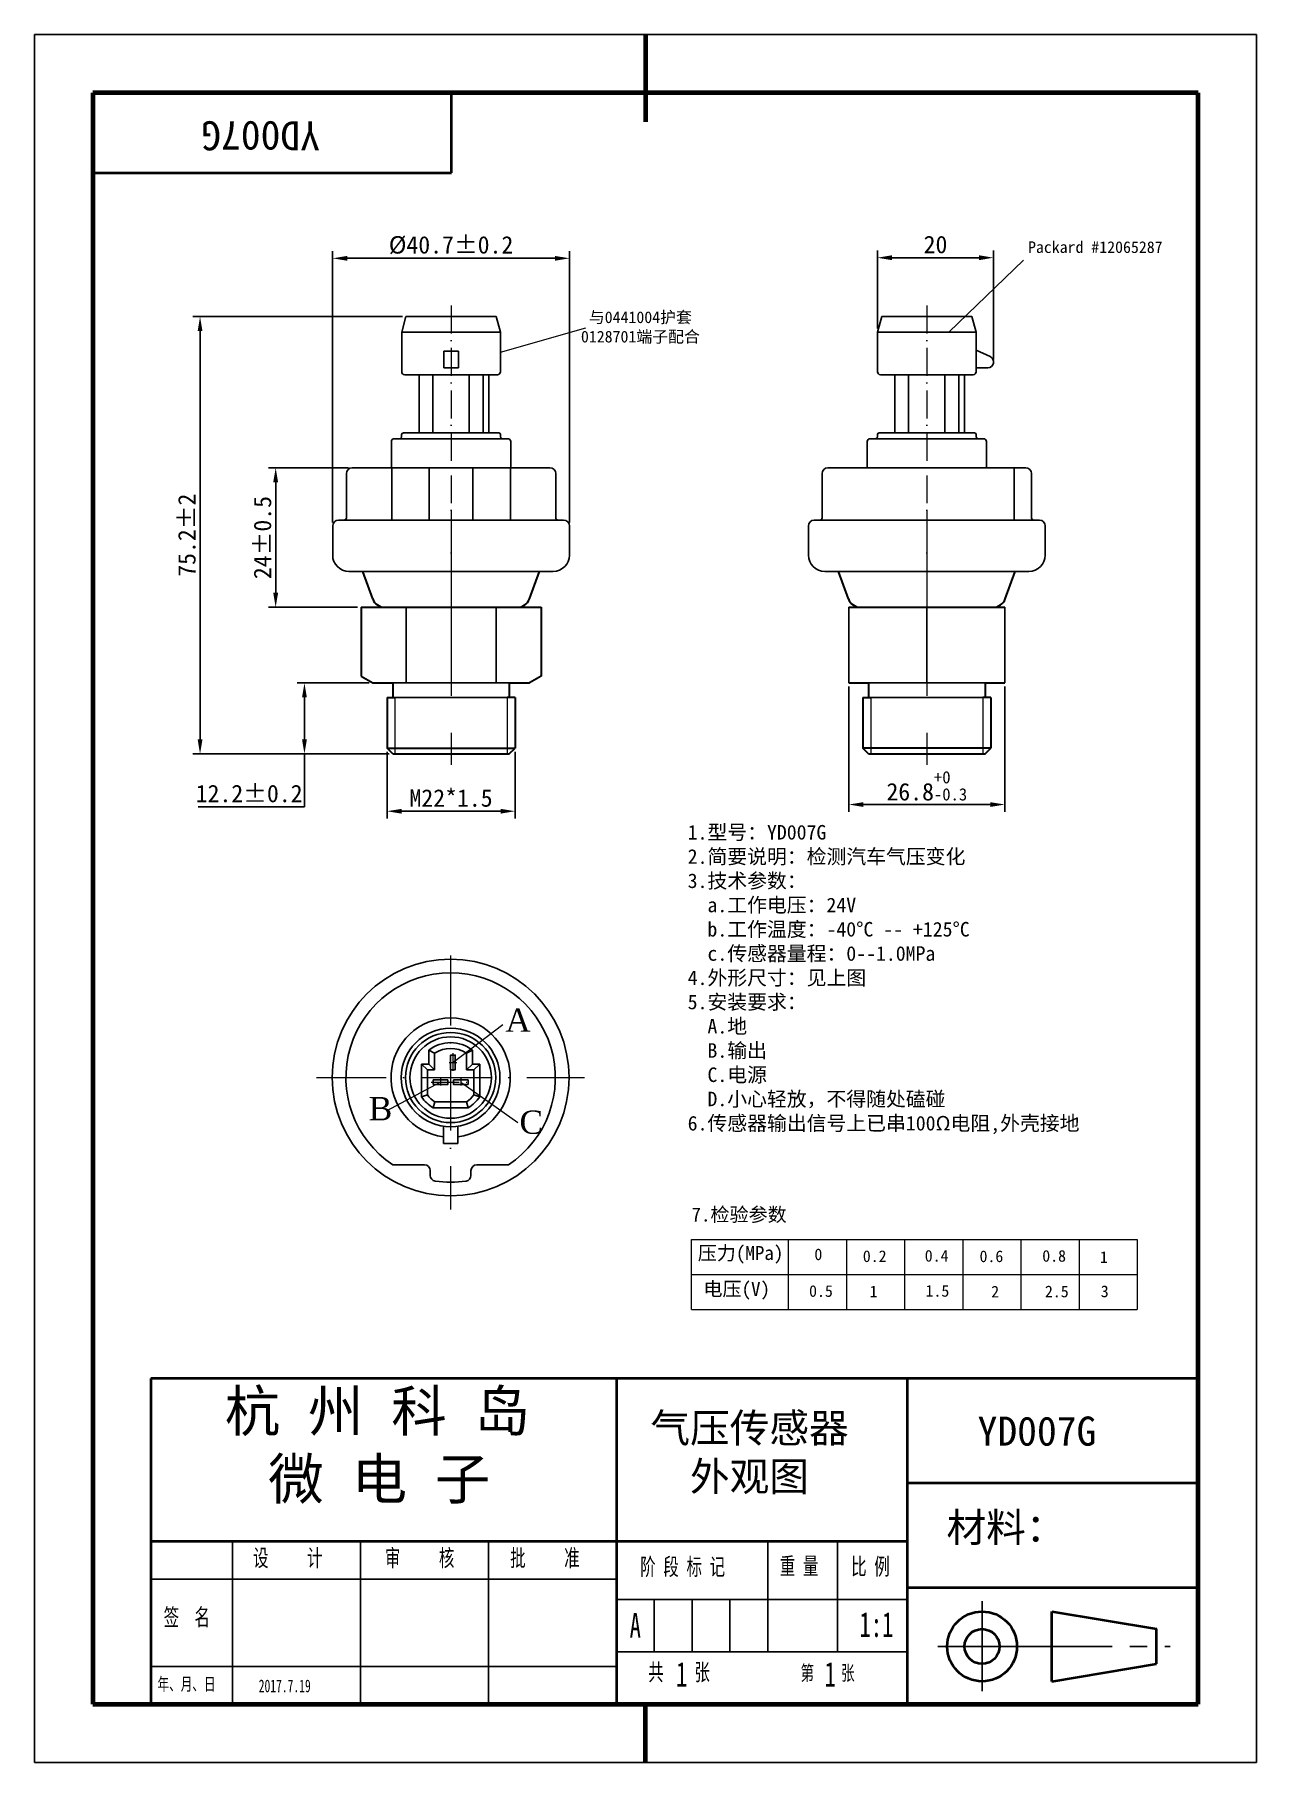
# Model space of a CAD drawing. Header units: millimetres. Extents: x 197 to 407, y 41 to 338.
import ezdxf

# ---------------------------------------------------------------- set-up
doc = ezdxf.new("R2010")
doc.units = ezdxf.units.MM
for name, pattern in [('ACAD_ISO10W100', [18, 12, -3, 0, -3]), ('BORDER2', [0.875, 0.25, -0.125, 0.25, -0.125, 0, -0.125]), ('CENTER', [50.8, 31.75, -6.35, 6.35, -6.35]), ('EB_DASHDOT', [39, 30, -3, 3, -3])]:
    doc.linetypes.add(name, pattern=pattern)
for name, color, linetype, lineweight in [('5', 160, 'BORDER2', 20), ('6', 7, 'Continuous', 40), ('7', 160, 'Continuous', 25), ('中心线层', 1, 'CENTER', 18), ('标注', 1, 'Continuous', 20), ('标注２', 1, 'Continuous', 20), ('点', 1, 'ACAD_ISO10W100', 20), ('粗实线', 7, 'Continuous', 30), ('细实线', 7, 'Continuous', 18)]:
    doc.layers.add(name, color=color, linetype=linetype, lineweight=lineweight)
doc.styles.add('EB_TXT_STYLE0', font='SIMHEI.TTF', dxfattribs={"width": 0.667, "height": 1.25})
doc.dimstyles.get("Standard").update_dxf_attribs({"dimtxt": 0.18, "dimasz": 0.18, "dimexe": 0.18, "dimexo": 0.0625, "dimgap": 0.09, "dimtad": 0, "dimtih": 1, "dimtoh": 1, "dimdec": 4, "dimzin": 0, "dimdsep": 46, "dimtxsty": 'Standard', "dimcen": 0.09, "dimadec": 0, "dimazin": 0, "dimtfac": 1, "dimtdec": 4, "dimtofl": 0, "dimtmove": 0, "dimatfit": 3, "dimfxl": 1, "dimtolj": 1, "dimtzin": 0, "dimarcsym": 0})

# ---------------------------------------------------------------- blocks, each defined once
blk = doc.blocks.new('*D8')
at = {"layer": 'Defpoints', "color": 0}
for p in [(225.7, 289.32), (261.09, 289.32), (258.84, 214.14)]:
    blk.add_point(p, dxfattribs=at)
at = {"layer": '标注', "color": 1, "lineweight": -2}
for p, q in [((260.47, 289.32), (224.45, 289.32)), ((225.7, 216.64), (225.7, 286.82)), ((258.22, 214.14), (224.45, 214.14))]:
    blk.add_line(p, q, dxfattribs=at)
at = {"layer": '标注', "color": 1}
for points in [[(225.29, 286.82), (226.12, 286.82), (225.7, 289.32)], [(225.29, 216.64), (226.12, 216.64), (225.7, 214.14)]]:
    blk.add_solid(points, dxfattribs=at)
at = {"layer": '标注', "color": 1, "insert": (223.45, 251.73), "char_height": 3, "attachment_point": 5, "rotation": 90}
blk.add_mtext('75.2%%P2', dxfattribs=at)
blk = doc.blocks.new('*D9')
at = {"layer": 'Defpoints', "color": 0}
for p in [(248.49, 299.33), (248.49, 253.32), (289.19, 253.32)]:
    blk.add_point(p, dxfattribs=at)
at = {"layer": '标注', "color": 1, "lineweight": -2}
for p, q in [((248.49, 253.94), (248.49, 300.58)), ((289.19, 253.94), (289.19, 300.58)), ((286.69, 299.33), (250.99, 299.33))]:
    blk.add_line(p, q, dxfattribs=at)
at = {"layer": '标注', "color": 1}
for points in [[(250.99, 299.74), (250.99, 298.91), (248.49, 299.33)], [(286.69, 299.74), (286.69, 298.91), (289.19, 299.33)]]:
    blk.add_solid(points, dxfattribs=at)
at = {"layer": '标注', "color": 1, "insert": (268.84, 301.58), "char_height": 3, "attachment_point": 5}
blk.add_mtext('%%C40.7%%P0.2', dxfattribs=at)
blk = doc.blocks.new('*D10')
at = {"layer": 'Defpoints', "color": 0}
for p in [(251.84, 263.32), (238.7, 239.34), (253.37, 239.34)]:
    blk.add_point(p, dxfattribs=at)
at = {"layer": '标注', "color": 1, "lineweight": -2}
for p, q in [((251.22, 263.32), (237.45, 263.32)), ((238.7, 260.82), (238.7, 241.84)), ((252.75, 239.34), (237.45, 239.34))]:
    blk.add_line(p, q, dxfattribs=at)
at = {"layer": '标注', "color": 1}
for points in [[(238.28, 260.82), (239.12, 260.82), (238.7, 263.32)], [(238.28, 241.84), (239.12, 241.84), (238.7, 239.34)]]:
    blk.add_solid(points, dxfattribs=at)
at = {"layer": '标注', "color": 1, "insert": (236.45, 251.33), "char_height": 3, "attachment_point": 5, "rotation": 90}
blk.add_mtext('24%%P0.5', dxfattribs=at)
blk = doc.blocks.new('*D11')
at = {"layer": 'Defpoints', "color": 0}
for p in [(255.37, 226.34), (243.64, 214.14), (258.84, 214.14)]:
    blk.add_point(p, dxfattribs=at)
at = {"layer": '标注', "color": 1, "lineweight": -2}
for p, q in [((254.75, 226.34), (242.39, 226.34)), ((243.64, 223.84), (243.64, 216.64)), ((258.22, 214.14), (242.39, 214.14)), ((243.64, 214.14), (243.64, 205.06)), ((243.64, 205.06), (225.39, 205.06))]:
    blk.add_line(p, q, dxfattribs=at)
at = {"layer": '标注', "color": 1}
for points in [[(243.23, 223.84), (244.06, 223.84), (243.64, 226.34)], [(243.23, 216.64), (244.06, 216.64), (243.64, 214.14)]]:
    blk.add_solid(points, dxfattribs=at)
at = {"layer": '标注', "color": 1, "insert": (234.14, 207.31), "char_height": 3, "attachment_point": 5}
blk.add_mtext('12.2%%P0.2', dxfattribs=at)
blk = doc.blocks.new('*D12')
at = {"layer": 'Defpoints', "color": 0}
for p in [(257.84, 215.14), (279.84, 215.14), (257.84, 204.29)]:
    blk.add_point(p, dxfattribs=at)
at = {"layer": '标注', "color": 1, "lineweight": -2}
for p, q in [((257.84, 214.51), (257.84, 203.04)), ((279.84, 214.51), (279.84, 203.04)), ((277.34, 204.29), (260.34, 204.29))]:
    blk.add_line(p, q, dxfattribs=at)
at = {"layer": '标注', "color": 1}
for points in [[(260.34, 204.7), (260.34, 203.87), (257.84, 204.29)], [(277.34, 204.7), (277.34, 203.87), (279.84, 204.29)]]:
    blk.add_solid(points, dxfattribs=at)
at = {"layer": '标注', "color": 1, "insert": (268.84, 206.54), "char_height": 3, "attachment_point": 5}
blk.add_mtext('M22*1.5', dxfattribs=at)
blk = doc.blocks.new('*D13')
at = {"layer": 'Defpoints', "color": 0}
for p in [(342.13, 299.43), (342.13, 286.61), (362.06, 281.31)]:
    blk.add_point(p, dxfattribs=at)
at = {"layer": '标注', "color": 1, "lineweight": -2}
for p, q in [((342.13, 287.24), (342.13, 300.68)), ((362.06, 281.93), (362.06, 300.68)), ((359.56, 299.43), (344.63, 299.43))]:
    blk.add_line(p, q, dxfattribs=at)
at = {"layer": '标注', "color": 1}
for points in [[(344.63, 299.85), (344.63, 299.01), (342.13, 299.43)], [(359.56, 299.85), (359.56, 299.01), (362.06, 299.43)]]:
    blk.add_solid(points, dxfattribs=at)
at = {"layer": '标注', "color": 1, "insert": (352.1, 301.68), "char_height": 3, "attachment_point": 5}
blk.add_mtext('20', dxfattribs=at)
blk = doc.blocks.new('*D14')
at = {"layer": 'Defpoints', "color": 0}
for p in [(337.21, 226.34), (364.01, 226.34), (364.01, 205.44)]:
    blk.add_point(p, dxfattribs=at)
at = {"layer": '标注', "color": 1, "lineweight": -2}
for p, q in [((337.21, 225.71), (337.21, 204.19)), ((364.01, 225.71), (364.01, 204.19)), ((339.71, 205.44), (361.51, 205.44))]:
    blk.add_line(p, q, dxfattribs=at)
at = {"layer": '标注', "color": 1}
for points in [[(339.71, 205.85), (339.71, 205.02), (337.21, 205.44)], [(361.51, 205.85), (361.51, 205.02), (364.01, 205.44)]]:
    blk.add_solid(points, dxfattribs=at)
at = {"layer": '标注', "color": 1, "insert": (350.61, 208.64), "char_height": 3, "attachment_point": 5}
blk.add_mtext('{\\H1x;26.8\\H0.7x;\\S+0^ -0.3;}', dxfattribs=at)

msp = doc.modelspace()

# ---------------------------------------------------------------- linework, layer by layer
for p, q in [((261.094, 289.319), (260.369, 286.614)), ((261.094, 289.319), (276.594, 289.319)), ((276.594, 289.319), (277.319, 286.614)), ((342.859, 289.319), (342.134, 286.614)), ((342.859, 289.319), (358.359, 289.319)), ((358.359, 289.319), (359.084, 286.614)), ((260.369, 279.819), (260.369, 286.614)), ((260.369, 286.614), (277.319, 286.614)), ((277.319, 286.614), (277.319, 279.819)), ((342.134, 279.819), (342.134, 286.614)), ((342.134, 286.614), (359.084, 286.614)), ((359.084, 286.614), (359.084, 279.819)), ((267.594, 283.359), (270.094, 283.359)), ((267.594, 283.359), (267.594, 280.519)), ((270.094, 283.359), (270.094, 280.519)), ((359.084, 283.519), (361.496, 282.431)), ((276.819, 279.319), (260.869, 279.319)), ((263.344, 269.319), (263.344, 279.319)), ((265.72, 269.319), (265.72, 279.319)), ((267.594, 280.519), (270.094, 280.519)), ((271.968, 269.319), (271.968, 279.319)), ((274.344, 279.319), (274.344, 269.319)), ((275.344, 279.319), (275.344, 269.319)), ((358.584, 279.319), (342.634, 279.319)), ((345.109, 269.319), (345.109, 279.319)), ((347.485, 269.319), (347.485, 279.319)), ((353.733, 269.319), (353.733, 279.319)), ((356.109, 279.319), (356.109, 269.319)), ((357.109, 279.319), (357.109, 269.319)), ((359.084, 280.519), (361.084, 280.519)), ((258.594, 263.319), (258.594, 267.819)), ((278.594, 268.319), (259.094, 268.319)), ((260.344, 269.019), (260.344, 268.619)), ((277.044, 269.319), (260.644, 269.319)), ((277.344, 269.019), (277.344, 268.619)), ((279.094, 267.819), (279.094, 263.319)), ((340.359, 263.319), (340.359, 267.819)), ((360.359, 268.319), (340.859, 268.319)), ((342.109, 269.019), (342.109, 268.619)), ((358.809, 269.319), (342.409, 269.319)), ((359.109, 269.019), (359.109, 268.619)), ((360.859, 267.819), (360.859, 263.319)), ((250.844, 262.319), (250.844, 254.719)), ((251.844, 263.319), (285.844, 263.319)), ((255.844, 263.319), (259.344, 263.319)), ((258.644, 254.319), (258.644, 263.319)), ((265.094, 254.319), (265.094, 263.319)), ((272.594, 254.319), (272.594, 263.319)), ((278.344, 263.319), (281.844, 263.319)), ((279.044, 254.319), (279.044, 263.319)), ((286.844, 262.319), (286.844, 254.719)), ((332.609, 262.319), (332.609, 254.719)), ((333.609, 263.319), (367.609, 263.319)), ((337.609, 263.319), (341.109, 263.319)), ((360.109, 263.319), (363.609, 263.319)), ((365.609, 263.319), (365.609, 254.319)), ((368.609, 262.319), (368.609, 254.719)), ((248.494, 248.319), (248.494, 253.319)), ((249.494, 254.319), (288.194, 254.319)), ((289.194, 248.319), (289.194, 253.319)), ((330.259, 248.319), (330.259, 253.319)), ((331.259, 254.319), (369.959, 254.319)), ((370.959, 248.319), (370.959, 253.319)), ((251.294, 245.519), (286.394, 245.519)), ((333.059, 245.519), (368.159, 245.519)), ((261.108, 226.34), (261.108, 239.34)), ((276.581, 239.34), (276.581, 226.34)), ((337.209, 239.34), (337.209, 226.34)), ((350.609, 239.34), (350.609, 226.34)), ((364.009, 239.34), (364.009, 226.34)), ((258.844, 226.34), (278.844, 226.34)), ((340.609, 226.34), (360.609, 226.34)), ((259.194, 223.84), (278.494, 223.84)), ((340.959, 223.84), (360.259, 223.84)), ((263.768, 160.815), (263.768, 155.198)), ((264.768, 159.815), (263.768, 160.815)), ((263.768, 160.815), (265.018, 160.815)), ((265.018, 163.199), (265.018, 160.815)), ((266.018, 162.691), (265.018, 163.199)), ((266.018, 159.815), (265.018, 160.815)), ((266.018, 162.691), (266.018, 159.815)), ((271.518, 162.691), (272.518, 163.199)), ((271.518, 162.691), (271.518, 159.815)), ((272.518, 160.815), (271.518, 159.815)), ((272.518, 163.199), (272.518, 160.815)), ((272.518, 160.815), (273.768, 160.815)), ((273.768, 160.815), (272.768, 159.815)), ((273.768, 160.815), (273.768, 155.198)), ((264.768, 159.815), (264.768, 155.515)), ((264.768, 159.815), (266.018, 159.815)), ((271.518, 159.815), (272.768, 159.815)), ((272.768, 159.815), (272.768, 155.515)), ((264.768, 155.515), (263.768, 155.198)), ((272.768, 155.515), (273.768, 155.198)), ((266.055, 154.315), (265.774, 153.315)), ((265.774, 153.315), (271.761, 153.315)), ((266.018, 154.315), (271.518, 154.315)), ((271.481, 154.315), (271.761, 153.315)), ((267.518, 147.19), (267.518, 150.133)), ((270.018, 150.133), (270.018, 147.19)), ((270.018, 147.19), (267.518, 147.19)), ((258.818, 143.515), (264.268, 143.515)), ((273.268, 143.515), (278.717, 143.515)), ((265.268, 141.7), (265.268, 142.515)), ((272.268, 141.7), (272.268, 142.515))]:
    msp.add_line(p, q)
for points in [[(268.768, 159.865), (268.768, 162.365), (269.568, 162.365), (269.568, 159.865)], [(265.768, 157.315), (268.268, 157.315), (268.268, 158.115), (265.768, 158.115)], [(271.768, 157.315), (269.268, 157.315), (269.268, 158.115), (271.768, 158.115)]]:
    msp.add_lwpolyline(points, close=True)
for radius in [20.35, 8.475, 7.75, 7]:
    msp.add_circle((268.768, 158.515), radius)
for centre, radius, start, end in [((361.084, 281.519), 1, 270, 65.70481), ((260.869, 279.819), 0.5, 180, 270), ((276.819, 279.819), 0.5, 270, 0), ((342.634, 279.819), 0.5, 180, 270), ((358.584, 279.819), 0.5, 270, 0), ((259.094, 267.819), 0.5, 90, 180), ((260.044, 268.619), 0.3, 270, 0), ((260.644, 269.019), 0.3, 90, 180), ((277.044, 269.019), 0.3, 0, 90), ((277.644, 268.619), 0.3, 180, 270), ((278.594, 267.819), 0.5, 0, 90), ((340.859, 267.819), 0.5, 90, 180), ((341.809, 268.619), 0.3, 270, 0), ((342.409, 269.019), 0.3, 90, 180), ((358.809, 269.019), 0.3, 0, 90), ((359.409, 268.619), 0.3, 180, 270), ((360.359, 267.819), 0.5, 0, 90), ((251.844, 262.319), 1, 90, 180), ((285.844, 262.319), 1, 0, 90), ((333.609, 262.319), 1, 90, 180), ((367.609, 262.319), 1, 0, 90), ((249.494, 253.319), 1, 90, 180), ((250.444, 254.719), 0.4, 270, 0), ((287.244, 254.719), 0.4, 180, 270), ((288.194, 253.319), 1, 0, 90), ((331.259, 253.319), 1, 90, 180), ((332.209, 254.719), 0.4, 270, 0), ((369.009, 254.719), 0.4, 180, 270), ((369.959, 253.319), 1, 0, 90), ((251.294, 248.319), 2.8, 180, 270), ((286.394, 248.319), 2.8, 270, 0), ((333.059, 248.319), 2.8, 180, 270), ((368.159, 248.319), 2.8, 270, 0), ((268.768, 158.515), 18, 303.55731, 236.44269), ((268.768, 158.515), 10.25, 277.00473, 262.99527), ((268.768, 158.515), 6, 51.31781, 128.68219), ((268.768, 158.515), 5, 56.63299, 123.36701), ((268.768, 158.515), 6, 213.55731, 240.07357), ((268.768, 158.515), 5, 216.8699, 237.14012), ((268.768, 158.515), 5, 302.85988, 323.1301), ((268.768, 158.515), 6, 299.92643, 326.44269), ((264.268, 142.515), 1, 360, 90), ((273.268, 142.515), 1, 90, 180), ((266.268, 141.7), 1, 180, 261.54348), ((268.768, 158.515), 18, 261.54348, 278.45652), ((271.268, 141.7), 1, 278.45652, 0)]:
    msp.add_arc(centre, radius, start, end)
at = {"layer": '5', "linetype": 'EB_DASHDOT', "lineweight": 25}
for p, q in [((360.107, 53.038), (360.107, 68.524)), ((352.487, 60.726), (392.445, 60.726))]:
    msp.add_line(p, q, dxfattribs=at)
at = {"layer": '6', "color": 0, "lineweight": 25}
for p, q in [((197.259, 337.789), (197.259, 40.789)), ((407.259, 337.789), (197.259, 337.789)), ((407.259, 40.789), (407.259, 337.789)), ((197.259, 40.789), (407.259, 40.789))]:
    msp.add_line(p, q, dxfattribs=at)
at = {"layer": '6', "color": 0, "lineweight": 70}
for p, q in [((302.259, 337.789), (302.259, 322.789)), ((207.259, 327.789), (207.259, 50.789)), ((397.259, 327.789), (207.259, 327.789)), ((397.259, 50.789), (397.259, 327.789)), ((207.259, 50.789), (397.259, 50.789)), ((302.259, 40.789), (302.259, 50.789))]:
    msp.add_line(p, q, dxfattribs=at)
at = {"layer": '6'}
for p, q in [((268.927, 314.014), (268.927, 327.789)), ((207.259, 314.014), (268.927, 314.014)), ((397.259, 106.789), (217.259, 106.789)), ((217.259, 106.789), (217.259, 50.789)), ((297.259, 106.789), (297.259, 50.789)), ((347.259, 106.789), (347.259, 50.789)), ((397.259, 50.789), (397.259, 106.789)), ((397.259, 50.789), (397.259, 106.789)), ((397.259, 50.789), (397.259, 106.789)), ((397.259, 88.789), (347.259, 88.789)), ((347.259, 78.789), (217.259, 78.789)), ((397.259, 70.789), (347.259, 70.789)), ((372.107, 66.726), (390.107, 63.726)), ((372.107, 54.726), (372.107, 66.726)), ((390.107, 57.726), (390.107, 63.726)), ((372.107, 54.726), (390.107, 57.726))]:
    msp.add_line(p, q, dxfattribs=at)
for radius in [6, 3]:
    msp.add_circle((360.107, 60.726), radius, dxfattribs=at)
at = {"layer": '7'}
for p, q in [((231.259, 78.789), (231.259, 50.789)), ((253.259, 78.789), (253.259, 50.789)), ((275.259, 78.789), (275.259, 50.789)), ((323.259, 78.789), (323.259, 59.789)), ((335.259, 78.789), (335.259, 59.789)), ((297.259, 72.289), (217.259, 72.289)), ((347.259, 68.789), (297.259, 68.789)), ((347.259, 59.789), (297.259, 59.789)), ((217.259, 57.289), (297.259, 57.289))]:
    msp.add_line(p, q, dxfattribs=at)
at = {"layer": '7', "lineweight": 25}
for p, q in [((303.759, 68.789), (303.759, 59.789)), ((310.259, 68.789), (310.259, 59.789)), ((316.759, 68.789), (316.759, 59.789))]:
    msp.add_line(p, q, dxfattribs=at)
at = {"layer": '中心线层'}
for p, q in [((268.844, 255.876), (268.844, 212.249)), ((350.609, 255.876), (350.609, 212.249))]:
    msp.add_line(p, q, dxfattribs=at)
at = {"layer": '标注'}
for p, q in [((354.403, 286.614), (367.219, 298.982)), ((277.319, 283.217), (292.019, 287.375)), ((310.184, 130.661), (336.78, 130.661)), ((310.184, 118.661), (310.184, 130.661)), ((326.78, 130.661), (326.78, 118.661)), ((336.78, 130.661), (386.78, 130.661)), ((336.78, 130.661), (336.78, 118.661)), ((336.78, 130.661), (336.78, 118.661)), ((346.78, 130.661), (346.78, 118.661)), ((356.78, 130.661), (356.78, 118.661)), ((366.78, 130.661), (366.78, 118.661)), ((376.78, 130.661), (376.78, 118.661)), ((386.78, 130.661), (386.78, 118.661)), ((310.184, 124.661), (336.78, 124.661)), ((336.78, 124.661), (386.78, 124.661)), ((310.184, 118.661), (336.78, 118.661)), ((336.78, 118.661), (386.78, 118.661))]:
    msp.add_line(p, q, dxfattribs=at)
at = {"layer": '标注２'}
for p, q in [((269.168, 161.115), (277.747, 167.629)), ((267.018, 157.715), (257.715, 152.736)), ((270.518, 157.715), (280.293, 150.803))]:
    msp.add_line(p, q, dxfattribs=at)
at = {"layer": '点', "ltscale": 0.4}
for p, q in [((268.844, 291.221), (268.844, 244.835)), ((350.609, 291.221), (350.609, 244.835)), ((265.449, 157.715), (272.137, 157.715)), ((267.018, 158.384), (267.018, 157.142)), ((270.518, 158.368), (270.518, 157.134))]:
    msp.add_line(p, q, dxfattribs=at)
at = {"layer": '点'}
for p, q in [((268.768, 179.483), (268.768, 135.827)), ((268.507, 161.115), (269.814, 161.115)), ((269.168, 162.691), (269.168, 159.655)), ((245.692, 158.515), (291.782, 158.515))]:
    msp.add_line(p, q, dxfattribs=at)
at = {"layer": '粗实线'}
for p, q in [((255.377, 240.787), (253.654, 245.519)), ((282.311, 240.787), (284.034, 245.519)), ((337.142, 240.787), (335.419, 245.519)), ((364.076, 240.787), (365.799, 245.519)), ((253.371, 239.34), (253.371, 227.495)), ((253.371, 239.34), (284.317, 239.34)), ((284.317, 239.34), (284.317, 227.495)), ((337.209, 239.34), (364.009, 239.34)), ((253.371, 227.495), (255.371, 226.34)), ((255.371, 226.34), (258.844, 226.34)), ((258.844, 226.34), (258.844, 223.84)), ((278.844, 226.34), (278.844, 223.84)), ((278.844, 226.34), (282.317, 226.34)), ((284.317, 227.495), (282.317, 226.34)), ((337.209, 226.34), (340.609, 226.34)), ((340.609, 226.34), (340.609, 223.84)), ((360.609, 226.34), (360.609, 223.84)), ((360.609, 226.34), (364.009, 226.34)), ((257.844, 223.84), (257.844, 215.14)), ((257.844, 223.84), (259.194, 223.84)), ((279.844, 223.84), (278.494, 223.84)), ((279.844, 223.84), (279.844, 215.14)), ((339.609, 223.84), (339.609, 215.14)), ((339.609, 223.84), (340.959, 223.84)), ((361.609, 223.84), (360.259, 223.84)), ((361.609, 223.84), (361.609, 215.14)), ((258.844, 214.14), (257.844, 215.14)), ((257.844, 215.14), (279.844, 215.14)), ((258.844, 214.14), (278.844, 214.14)), ((278.844, 214.14), (279.844, 215.14)), ((278.844, 214.14), (278.844, 214.14)), ((340.609, 214.14), (339.609, 215.14)), ((361.609, 215.14), (339.609, 215.14)), ((340.609, 214.14), (360.609, 214.14)), ((360.609, 214.14), (361.609, 215.14)), ((360.609, 214.14), (360.609, 214.14))]:
    msp.add_line(p, q, dxfattribs=at)
for centre, start, end in [((257.444, 241.54), 200, 270), ((280.244, 241.54), 270, 340), ((339.209, 241.54), 200, 270), ((362.009, 241.54), 270, 340)]:
    msp.add_arc(centre, 2.2, start, end, dxfattribs=at)
at = {"layer": '细实线'}
for p, q in [((259.194, 223.84), (259.194, 214.14)), ((278.494, 223.84), (278.494, 214.14)), ((340.959, 223.84), (340.959, 214.14)), ((360.259, 223.84), (360.259, 214.14))]:
    msp.add_line(p, q, dxfattribs=at)

# ---------------------------------------------------------------- texts
at = {"insert": (236.112, 320.424), "char_height": 5, "width": 50, "attachment_point": 5, "rotation": 180}
msp.add_mtext('YD007G', dxfattribs=at)
at = {"char_height": 5, "width": 50}
for s, insert, attachment_point in [('{\\fSimSun|b0|i0|c134|p2;  气压传感器\\P    外观图}', (296.29, 100.781), 1), ('YD007G', (369.54, 97.699), 5)]:
    msp.add_mtext(s, dxfattribs=dict(at, insert=insert, attachment_point=attachment_point))
at = {"layer": '6', "attachment_point": 1}
for s, insert, char_height, width in [('{\\fSimSun|b0|i0|c134|p54;杭 州 科 岛\\P\\H0.7857x;  \\H1.273x;微 电 子}', (229.936, 104.7), 7, 80), ('{\\fSimSun|b0|i0|c134|p2;材料：}', (353.987, 83.698), 5, 50)]:
    msp.add_mtext(s, dxfattribs=dict(at, insert=insert, char_height=char_height, width=width))
at = {"layer": '6', "lineweight": 25, "attachment_point": 1, "style": 'EB_TXT_STYLE0'}
for s, insert, char_height in [('\\f仿宋_GB2312;设     计', (234.814, 77.412), 2.91971), ('\\f仿宋_GB2312;审     核', (257.477, 77.412), 2.91971), ('\\f仿宋_GB2312;批     准', (278.995, 77.412), 2.91971), ('\\f仿宋_GB2312;阶 段 标 记', (301.339, 75.89), 2.91971), ('\\f仿宋_GB2312;重 量', (325.334, 76.013), 2.91971), ('\\f仿宋_GB2312;比 例', (337.602, 75.945), 2.91971), ('\\f仿宋_GB2312;签  名', (219.447, 67.221), 2.91971), ('\\f仿宋_GB2312;共    张 ', (302.722, 57.789), 2.91971), ('\\f仿宋_GB2312;第    张', (328.912, 57.455), 2.55474), ('\\f仿宋_GB2312;年、月、日', (218.4, 55.352), 2.18978), ('{\\fFangSong_GB2312|b0|i0|c134|p49;2017.7.19}', (235.785, 55.041), 2.18978)]:
    msp.add_mtext(s, dxfattribs=dict(at, insert=insert, char_height=char_height))
at = {"layer": '6', "color": 0, "lineweight": 25, "char_height": 4.27007, "attachment_point": 1, "style": 'EB_TXT_STYLE0'}
for s, insert in [('\\f仿宋_GB2312;A', (299.534, 66.497)), ('{\\fFangSong_GB2312|b0|i0|c134|p0;1:1}', (339.04, 66.64)), ('\\f仿宋_GB2312;1', (307.504, 58.082)), ('\\f仿宋_GB2312;1', (333.032, 58.082))]:
    msp.add_mtext(s, dxfattribs=dict(at, insert=insert))
at = {"layer": '标注', "attachment_point": 1}
for s, insert, char_height, width in [('{\\fSimSun|b0|i0|c134|p2;Packard #12065287}', (368.003, 302.249), 2, 39.0494), ('{\\fSimSun|b0|i0|c134|p2;    \\H0.8x;与0441004护套\\P    0128701端子配合}', (285.72, 290.2), 2.5, 39.0494), ('{\\fSimSun|b0|i0|c0|p2;1.\\fSimSun|b0|i0|c134|p2;型号：\\fSimSun|b0|i0|c0|p2;Y\\fSimSun|b0|i0|c134|p2;D\\fSimSun|b0|i0|c0|p2;0\\fSimSun|b0|i0|c134|p2;07G\\fSimSun|b0|i0|c0|p2;\\P2.\\fSimSun|b0|i0|c134|p2;简要说明：检测汽车气压变化\\fSimSun|b0|i0|c0|p2;\\P3.\\fSimSun|b0|i0|c134|p2;技术参数：\\fSimSun|b0|i0|c0|p2;\\P  a.\\fSimSun|b0|i0|c134|p2;工作电压：24\\fSimSun|b0|i0|c0|p2;V\\P  b.\\fSimSun|b0|i0|c134|p2;工作温度：\\fSimSun|b0|i0|c0|p2;-40%%DC -- +125%%DC\\P  c.\\fSimSun|b0|i0|c134|p2;传感器量程：\\fSimSun|b0|i0|c0|p2;0--\\fSimSun|b0|i0|c134|p2;1.0\\fSimSun|b0|i0|c0|p2;M\\fSimSun|b0|i0|c134|p2;P\\fSimSun|b0|i0|c0|p2;a\\P4.\\fSimSun|b0|i0|c134|p2;外形尺寸：见上图\\fSimSun|b0|i0|c0|p2;\\P5.\\fSimSun|b0|i0|c134|p2;安装要求：\\fSimSun|b0|i0|c0|p2;\\P  \\fSimSun|b0|i0|c134|p2;A.地\\fSimSun|b0|i0|c0|p2;\\P  \\fSimSun|b0|i0|c134|p2;B.输出\\fSimSun|b0|i0|c0|p2;\\P  \\fSimSun|b0|i0|c134|p2;C.电源\\P\\fSimSun|b0|i0|c0|p2;  \\fSimSun|b0|i0|c134|p2;D.小心轻放，不得随处磕碰\\P6.传感器输出信号上已串100Ω电阻,外壳接地}', (309.507, 201.925), 2.5, 147.33762), ('{\\fSimSun|b0|i0|c134|p2;7.检验参数}', (310.162, 136.164), 2.4, 116.53519), ('{\\fSimSun|b0|i0|c134|p2;压力(MPa)}', (311.245, 129.557), 2.4, 18), ('{\\fSimSun|b0|i0|c0|p2;0}', (331.288, 129.129), 2, 12), ('{\\fSimSun|b0|i0|c0|p2;0\\fSimSun|b0|i0|c134|p2;.2}', (339.611, 128.809), 2, 12), ('{\\fSimSun|b0|i0|c134|p2;0.4}', (350.256, 128.877), 2, 12), ('{\\fSimSun|b0|i0|c0|p2;0\\fSimSun|b0|i0|c134|p2;.6}', (359.671, 128.791), 2, 12), ('{\\fSimSun|b0|i0|c0|p2;0\\fSimSun|b0|i0|c134|p2;.8}', (370.449, 128.858), 2, 12), ('{\\fSimSun|b0|i0|c134|p2;1}', (380.369, 128.652), 2, 12), ('{\\fSimSun|b0|i0|c134|p2;电压(V)}', (312.214, 123.381), 2.4, 18), ('{\\fSimSun|b0|i0|c134|p2;0.5}', (330.374, 122.816), 2, 12), ('{\\fSimSun|b0|i0|c134|p2;1}', (340.778, 122.736), 2, 12), ('{\\fSimSun|b0|i0|c134|p2;1.5}', (350.393, 122.847), 2, 12), ('{\\fSimSun|b0|i0|c134|p2;2}', (361.674, 122.718), 2, 8.63629), ('{\\fSimSun|b0|i0|c134|p2;2.5}', (370.911, 122.75), 2, 12), ('{\\fSimSun|b0|i0|c134|p2;3}', (380.5, 122.765), 2, 12)]:
    msp.add_mtext(s, dxfattribs=dict(at, insert=insert, char_height=char_height, width=width))
at = {"layer": '标注２', "char_height": 4, "width": 3.71546, "attachment_point": 1}
for s, insert in [('{\\fTimes New Roman|b0|i0|c238|p18;A}', (278.174, 170.38)), ('{\\fTimes New Roman|b0|i0|c238|p18;B}', (254.706, 155.167)), ('{\\fTimes New Roman|b0|i0|c238|p18;C}', (280.598, 152.842))]:
    msp.add_mtext(s, dxfattribs=dict(at, insert=insert))

# ---------------------------------------------------------------- dimensions: what is measured, and where the dimension line sits
at = {"layer": '标注'}
for base, p1, p2, text, picture, middle in [((248.494, 299.326), (289.194, 253.319), (248.494, 253.319), '%%C<>%%P0.2', '*D9', (268.844, 299.326)), ((364.009, 205.437), (337.209, 226.34), (364.009, 226.34), '{\\H1x;<>\\H0.7x;\\S+0^ -0.3;}', '*D14', (350.609, 205.437))]:
    dim = msp.add_linear_dim(base=base, p1=p1, p2=p2, text=text, dimstyle='Standard', override={"dimtxt": 3, "dimasz": 2.5, "dimexe": 1.25, "dimexo": 0.625, "dimgap": 0.75, "dimtad": 1, "dimtih": 0, "dimdec": 2, "dimzin": 8, "dimcen": 0, "dimclrd": 1, "dimclre": 1, "dimclrt": 1, "dimtdec": 2, "dimtolj": 0, "dimtzin": 8}, dxfattribs=at)
    dim.commit()
    dim.dimension.update_dxf_attribs({"geometry": picture, "text_midpoint": middle, "dimtype": 160})
for base, p1, p2, text, picture, middle in [((342.134, 299.43), (362.062, 281.309), (342.134, 286.614), '20', '*D13', (352.098, 301.68)), ((257.844, 204.288), (279.844, 215.14), (257.844, 215.14), 'M<>*1.5', '*D12', (268.844, 206.538))]:
    dim = msp.add_linear_dim(base=base, p1=p1, p2=p2, text=text, dimstyle='Standard', override={"dimtxt": 3, "dimasz": 2.5, "dimexe": 1.25, "dimexo": 0.625, "dimgap": 0.75, "dimtad": 1, "dimtih": 0, "dimdec": 2, "dimzin": 8, "dimcen": 0, "dimclrd": 1, "dimclre": 1, "dimclrt": 1, "dimtdec": 2, "dimtolj": 0, "dimtzin": 8}, dxfattribs=at)
    dim.commit()
    dim.dimension.update_dxf_attribs({"geometry": picture, "text_midpoint": middle})
for base, p1, p2, text, picture, middle in [((225.705, 289.319), (258.844, 214.14), (261.094, 289.319), '75.2%%P2', '*D8', (223.455, 251.73)), ((238.7, 239.34), (251.844, 263.319), (253.371, 239.34), '24%%P0.5', '*D10', (236.45, 251.33))]:
    dim = msp.add_linear_dim(base=base, p1=p1, p2=p2, angle=90, text=text, dimstyle='Standard', override={"dimtxt": 3, "dimasz": 2.5, "dimexe": 1.25, "dimexo": 0.625, "dimgap": 0.75, "dimtad": 1, "dimtih": 0, "dimdec": 2, "dimzin": 8, "dimcen": 0, "dimclrd": 1, "dimclre": 1, "dimclrt": 1, "dimtdec": 2, "dimtolj": 0, "dimtzin": 8}, dxfattribs=at)
    dim.commit()
    dim.dimension.update_dxf_attribs({"geometry": picture, "text_midpoint": middle})
dim = msp.add_linear_dim(base=(243.643, 214.14), p1=(255.371, 226.34), p2=(258.844, 214.14), angle=90, text='<>%%P0.2', dimstyle='Standard', override={"dimtxt": 3, "dimasz": 2.5, "dimexe": 1.25, "dimexo": 0.625, "dimgap": 0.75, "dimtad": 1, "dimtih": 0, "dimdec": 2, "dimzin": 8, "dimcen": 0, "dimclrd": 1, "dimclre": 1, "dimclrt": 1, "dimtdec": 2, "dimtolj": 0, "dimtzin": 8}, dxfattribs=at)
dim.commit()
dim.dimension.update_dxf_attribs({"geometry": '*D11', "text_midpoint": (234.143, 205.055), "dimtype": 160})

doc.saveas('drawing.dxf')
